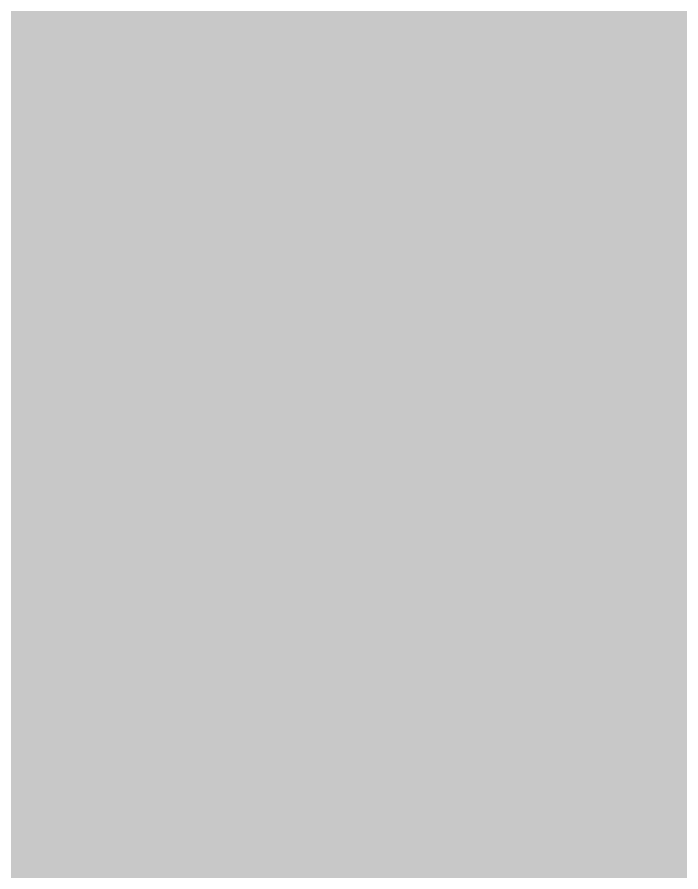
# Model space of a CAD drawing. Header units: millimetres. Extents: x -0.5 to 77.7, y -66.2 to -6.
# Drawn here: x 47.1857 to 47.2708, y -20.4684 to -20.3588 of the extents above; entities that cross this region are included whole.
import ezdxf

# ---------------------------------------------------------------- set-up
doc = ezdxf.new("R2010")
doc.units = ezdxf.units.MM
doc.header["$MEASUREMENT"] = 0
for name, color, linetype, true_color in [('Inner1', 7, 'Continuous', 0x999966), ('Inner2', 7, 'Continuous', 0x008000), ('Top-Silkscreen-Layer', 7, 'Continuous', 0xffcc00)]:
    doc.layers.add(name, color=color, linetype=linetype, true_color=true_color)

msp = doc.modelspace()

# ---------------------------------------------------------------- hatches: boundary and pattern name
at = {"layer": 'Inner1'}
msp.add_hatch(color=256, dxfattribs=at).paths.add_polyline_path([(77.23901, -6.45415), (77.23901, -65.68199), (-0.02286, -65.68199), (-0.02286, -6.45415)])
at = {"layer": 'Top-Silkscreen-Layer'}
msp.add_hatch(color=256, dxfattribs=at).paths.add_polyline_path([(47.22827, -20.38843), (47.25068, -20.44521), (47.26528, -20.44329), (47.26955, -20.42609), (47.26857, -20.39311), (47.26334, -20.37734), (47.24839, -20.37734)])

# ---------------------------------------------------------------- linework, layer by layer
at = {"layer": 'Inner2', "const_width": 0.4}
msp.add_lwpolyline([(51.0541, -20.57404), (17.52604, -20.57404)], dxfattribs=at)
at = {"layer": 'Top-Silkscreen-Layer', "const_width": 0.254}
for points in [[(47.34274, -20.01178), (47.34239, -20.00174), (47.33884, -20.01205)], [(47.31864, -20.21984), (47.3156, -20.25926), (47.30309, -20.26865), (47.30309, -20.29432), (47.30309, -20.32), (47.31309, -20.33146), (47.31562, -20.36585), (47.30246, -20.39472), (47.29677, -20.41647), (47.30758, -20.44206), (47.31838, -20.46766), (47.30624, -20.49515), (47.29408, -20.52265), (47.2995, -20.53744), (47.31361, -20.5631), (47.32232, -20.57397), (47.31155, -20.59177), (47.2911, -20.62243), (47.28143, -20.63529), (47.27234, -20.61814)], [(47.37898, -20.68616), (47.38729, -20.66793), (47.39668, -20.64753), (47.4156, -20.6633), (47.47357, -20.66263), (47.48848, -20.64399), (47.48545, -20.63001), (47.40557, -20.61616), (47.3989, -20.62382), (47.38622, -20.5978), (47.37355, -20.57179), (47.38332, -20.56058), (47.38625, -20.49073), (47.38303, -20.44909), (47.3931, -20.43864), (47.3931, -20.41175), (47.3931, -20.38485), (47.38322, -20.3746), (47.381, -20.32865), (47.39431, -20.31339), (47.39157, -20.28992), (47.38064, -20.26119), (47.36832, -20.24352), (47.36418, -20.23112)]]:
    msp.add_lwpolyline(points, dxfattribs=at)
for points in [[(47.22785, -20.27775), (47.25456, -20.32045), (47.24536, -20.26266), (47.23285, -20.26266)], [(47.13409, -20.16631), (47.14848, -20.20531), (47.16606, -20.17384), (47.1629, -20.15943), (47.1515, -20.15943)], [(47.03448, -20.4992), (47.05087, -20.54363), (47.06742, -20.54363), (47.07038, -20.53292)], [(47.41848, -20.50114), (47.44619, -20.56084), (47.46241, -20.56084), (47.47275, -20.54419)], [(47.12809, -20.28559), (47.12274, -20.29706), (47.12809, -20.30853), (47.1481, -20.32), (47.16809, -20.30853), (47.17344, -20.29706), (47.16809, -20.28559), (47.1481, -20.27412)], [(47.12764, -20.39275), (47.12219, -20.40888), (47.12906, -20.42322), (47.16535, -20.42925), (47.17457, -20.41758), (47.16992, -20.39889), (47.16528, -20.38021), (47.14918, -20.37841), (47.13309, -20.37661)], [(47.22827, -20.38843), (47.25068, -20.44521), (47.26528, -20.44329), (47.26955, -20.42609), (47.26857, -20.39311), (47.26334, -20.37734), (47.24839, -20.37734)], [(47.03315, -20.39733), (47.03013, -20.42027), (47.03329, -20.43469), (47.04801, -20.43469), (47.06809, -20.42322), (47.07344, -20.41175), (47.06809, -20.40028)], [(47.12497, -20.50717), (47.12625, -20.53728), (47.13084, -20.55224), (47.1481, -20.55224), (47.16535, -20.55224), (47.16994, -20.53728), (47.17122, -20.50717), (47.1679, -20.49203), (47.1481, -20.49203), (47.12828, -20.49203)], [(47.22371, -20.50966), (47.21835, -20.52729), (47.22647, -20.5415), (47.23459, -20.5557), (47.25, -20.55397), (47.26541, -20.55224), (47.26997, -20.53728), (47.27122, -20.50717), (47.26791, -20.49203), (47.24849, -20.49203), (47.22907, -20.49203)], [(47.12953, -20.60785), (47.12549, -20.65607), (47.13371, -20.67047), (47.1495, -20.66869), (47.16528, -20.66692), (47.17294, -20.65116), (47.18059, -20.63539), (47.17294, -20.61961)]]:
    msp.add_lwpolyline(points, close=True, dxfattribs=at)

doc.saveas('drawing.dxf')
